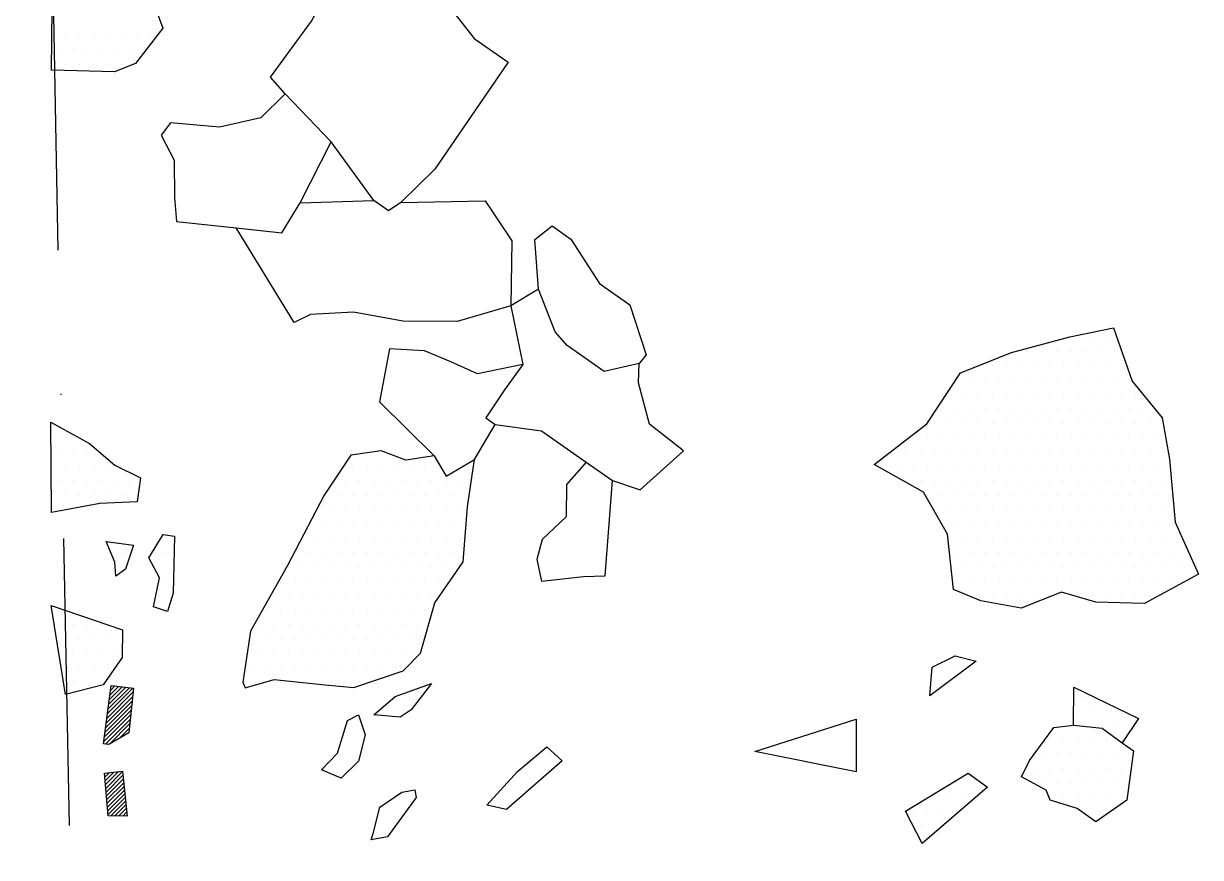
# Model space of a CAD drawing. Header units: metres. Extents: x -902 to -495, y -1464 to -941.
# Drawn here: x -902.4 to -800, y -1189 to -1116.4 of the extents above; entities that cross this region are included whole.
import ezdxf

# ---------------------------------------------------------------- set-up
doc = ezdxf.new("R2010")
doc.units = ezdxf.units.M
doc.header["$LTSCALE"] = 25
doc.header["$MEASUREMENT"] = 0
doc.linetypes.add('STRICHPUNKTX2', pattern=[2, 1, -0.5, 0, -0.5])
doc.layers.get('0').update_dxf_attribs({"linetype": 'CONTINUOUS'})
for name, color, linetype in [('GRABUNGSGRENZE', 3, 'STRICHPUNKTX2'), ('KNOCHEN', 2, 'CONTINUOUS'), ('KNOCHENSCHRAFF', 2, 'CONTINUOUS'), ('STEINE', 4, 'CONTINUOUS'), ('STEINESCHRAFF', 4, 'CONTINUOUS')]:
    doc.layers.add(name, color=color, linetype=linetype)

# ---------------------------------------------------------------- blocks, each defined once
blk = doc.blocks.new('*X2')
at = {"color": 0}
for p, q in [((-895.07, -1176.49), (-892.87, -1174.3)), ((-895.01, -1176.09), (-893.18, -1174.26)), ((-894.96, -1175.68), (-893.5, -1174.22)), ((-894.91, -1175.27), (-893.81, -1174.18)), ((-894.85, -1174.87), (-894.13, -1174.14)), ((-894.8, -1174.46), (-894.44, -1174.1)), ((-895.23, -1177.72), (-892.94, -1175.43)), ((-895.17, -1177.31), (-892.89, -1175.03)), ((-895.12, -1176.9), (-892.85, -1174.63)), ((-895.33, -1178.53), (-893.02, -1176.22)), ((-895.28, -1178.12), (-892.98, -1175.82)), ((-895.39, -1178.94), (-893.07, -1176.62)), ((-895.26, -1179.17), (-893.11, -1177.02)), ((-894.91, -1179.17), (-893.16, -1177.41)), ((-894.03, -1178.64), (-893.2, -1177.81)), ((-895.31, -1182.04), (-894.91, -1181.65)), ((-895.28, -1182.37), (-894.52, -1181.6)), ((-895.25, -1182.69), (-894.12, -1181.56)), ((-895.23, -1183.02), (-893.77, -1181.56)), ((-895.34, -1181.72), (-895.31, -1181.69)), ((-895.2, -1183.34), (-893.74, -1181.88)), ((-895.17, -1183.67), (-893.7, -1182.2)), ((-895.14, -1183.99), (-893.67, -1182.53)), ((-895.11, -1184.31), (-893.64, -1182.85)), ((-895.08, -1184.64), (-893.61, -1183.17)), ((-895.05, -1184.96), (-893.58, -1183.49)), ((-895.02, -1185.29), (-893.54, -1183.81)), ((-894.78, -1185.4), (-893.51, -1184.13)), ((-894.44, -1185.41), (-893.48, -1184.46)), ((-894.09, -1185.42), (-893.45, -1184.78)), ((-893.74, -1185.43), (-893.42, -1185.1)), ((-893.4, -1185.43), (-893.39, -1185.42))]:
    blk.add_line(p, q, dxfattribs=at)
blk = doc.blocks.new('*X8')
at = {"color": 0}
for p, q in [((-898.75, -1117.5), (-898.75, -1117.5)), ((-897.5, -1117.5), (-897.5, -1117.5)), ((-896.25, -1117.5), (-896.25, -1117.5)), ((-895, -1117.5), (-895, -1117.5)), ((-893.75, -1117.5), (-893.75, -1117.5)), ((-892.5, -1117.5), (-892.5, -1117.5)), ((-891.25, -1117.5), (-891.25, -1117.5)), ((-899.375, -1118.75), (-899.375, -1118.75)), ((-898.125, -1118.75), (-898.125, -1118.75)), ((-896.875, -1118.75), (-896.875, -1118.75)), ((-895.625, -1118.75), (-895.625, -1118.75)), ((-894.375, -1118.75), (-894.375, -1118.75)), ((-893.125, -1118.75), (-893.125, -1118.75)), ((-891.875, -1118.75), (-891.875, -1118.75)), ((-898.75, -1120), (-898.75, -1120)), ((-897.5, -1120), (-897.5, -1120)), ((-896.25, -1120), (-896.25, -1120)), ((-895, -1120), (-895, -1120)), ((-893.75, -1120), (-893.75, -1120)), ((-810.625, -1143.75), (-810.625, -1143.75)), ((-809.375, -1143.75), (-809.375, -1143.75)), ((-808.125, -1143.75), (-808.125, -1143.75)), ((-815, -1145), (-815, -1145)), ((-813.75, -1145), (-813.75, -1145)), ((-812.5, -1145), (-812.5, -1145)), ((-811.25, -1145), (-811.25, -1145)), ((-810, -1145), (-810, -1145)), ((-808.75, -1145), (-808.75, -1145)), ((-807.5, -1145), (-807.5, -1145)), ((-819.375, -1146.25), (-819.375, -1146.25)), ((-818.125, -1146.25), (-818.125, -1146.25)), ((-816.875, -1146.25), (-816.875, -1146.25)), ((-815.625, -1146.25), (-815.625, -1146.25)), ((-814.375, -1146.25), (-814.375, -1146.25)), ((-813.125, -1146.25), (-813.125, -1146.25)), ((-811.875, -1146.25), (-811.875, -1146.25)), ((-810.625, -1146.25), (-810.625, -1146.25)), ((-809.375, -1146.25), (-809.375, -1146.25)), ((-808.125, -1146.25), (-808.125, -1146.25)), ((-806.875, -1146.25), (-806.875, -1146.25)), ((-821.25, -1147.5), (-821.25, -1147.5)), ((-820, -1147.5), (-820, -1147.5)), ((-818.75, -1147.5), (-818.75, -1147.5)), ((-817.5, -1147.5), (-817.5, -1147.5)), ((-816.25, -1147.5), (-816.25, -1147.5)), ((-815, -1147.5), (-815, -1147.5)), ((-813.75, -1147.5), (-813.75, -1147.5)), ((-812.5, -1147.5), (-812.5, -1147.5)), ((-811.25, -1147.5), (-811.25, -1147.5)), ((-810, -1147.5), (-810, -1147.5)), ((-808.75, -1147.5), (-808.75, -1147.5)), ((-807.5, -1147.5), (-807.5, -1147.5)), ((-806.25, -1147.5), (-806.25, -1147.5)), ((-821.875, -1148.75), (-821.875, -1148.75)), ((-820.625, -1148.75), (-820.625, -1148.75)), ((-819.375, -1148.75), (-819.375, -1148.75)), ((-818.125, -1148.75), (-818.125, -1148.75)), ((-816.875, -1148.75), (-816.875, -1148.75)), ((-815.625, -1148.75), (-815.625, -1148.75)), ((-814.375, -1148.75), (-814.375, -1148.75)), ((-813.125, -1148.75), (-813.125, -1148.75)), ((-811.875, -1148.75), (-811.875, -1148.75)), ((-810.625, -1148.75), (-810.625, -1148.75)), ((-809.375, -1148.75), (-809.375, -1148.75)), ((-808.125, -1148.75), (-808.125, -1148.75)), ((-806.875, -1148.75), (-806.875, -1148.75)), ((-805.625, -1148.75), (-805.625, -1148.75)), ((-822.5, -1150), (-822.5, -1150)), ((-821.25, -1150), (-821.25, -1150)), ((-820, -1150), (-820, -1150)), ((-818.75, -1150), (-818.75, -1150)), ((-817.5, -1150), (-817.5, -1150)), ((-816.25, -1150), (-816.25, -1150)), ((-815, -1150), (-815, -1150)), ((-813.75, -1150), (-813.75, -1150)), ((-812.5, -1150), (-812.5, -1150)), ((-811.25, -1150), (-811.25, -1150)), ((-810, -1150), (-810, -1150)), ((-808.75, -1150), (-808.75, -1150)), ((-807.5, -1150), (-807.5, -1150)), ((-806.25, -1150), (-806.25, -1150)), ((-805, -1150), (-805, -1150)), ((-823.125, -1151.25), (-823.125, -1151.25)), ((-821.875, -1151.25), (-821.875, -1151.25)), ((-820.625, -1151.25), (-820.625, -1151.25)), ((-819.375, -1151.25), (-819.375, -1151.25)), ((-818.125, -1151.25), (-818.125, -1151.25)), ((-816.875, -1151.25), (-816.875, -1151.25)), ((-815.625, -1151.25), (-815.625, -1151.25)), ((-814.375, -1151.25), (-814.375, -1151.25)), ((-813.125, -1151.25), (-813.125, -1151.25)), ((-811.875, -1151.25), (-811.875, -1151.25)), ((-810.625, -1151.25), (-810.625, -1151.25)), ((-809.375, -1151.25), (-809.375, -1151.25)), ((-808.125, -1151.25), (-808.125, -1151.25)), ((-806.875, -1151.25), (-806.875, -1151.25)), ((-805.625, -1151.25), (-805.625, -1151.25)), ((-804.375, -1151.25), (-804.375, -1151.25)), ((-900, -1152.5), (-900, -1152.5)), ((-898.75, -1152.5), (-898.75, -1152.5)), ((-825, -1152.5), (-825, -1152.5)), ((-823.75, -1152.5), (-823.75, -1152.5)), ((-822.5, -1152.5), (-822.5, -1152.5)), ((-821.25, -1152.5), (-821.25, -1152.5)), ((-820, -1152.5), (-820, -1152.5)), ((-818.75, -1152.5), (-818.75, -1152.5)), ((-817.5, -1152.5), (-817.5, -1152.5)), ((-816.25, -1152.5), (-816.25, -1152.5)), ((-815, -1152.5), (-815, -1152.5)), ((-813.75, -1152.5), (-813.75, -1152.5)), ((-812.5, -1152.5), (-812.5, -1152.5)), ((-811.25, -1152.5), (-811.25, -1152.5)), ((-810, -1152.5), (-810, -1152.5)), ((-808.75, -1152.5), (-808.75, -1152.5)), ((-807.5, -1152.5), (-807.5, -1152.5)), ((-806.25, -1152.5), (-806.25, -1152.5)), ((-805, -1152.5), (-805, -1152.5)), ((-803.75, -1152.5), (-803.75, -1152.5)), ((-899.375, -1153.75), (-899.375, -1153.75)), ((-898.125, -1153.75), (-898.125, -1153.75)), ((-896.875, -1153.75), (-896.875, -1153.75)), ((-871.875, -1153.75), (-871.875, -1153.75)), ((-826.875, -1153.75), (-826.875, -1153.75)), ((-825.625, -1153.75), (-825.625, -1153.75)), ((-824.375, -1153.75), (-824.375, -1153.75)), ((-823.125, -1153.75), (-823.125, -1153.75)), ((-821.875, -1153.75), (-821.875, -1153.75)), ((-820.625, -1153.75), (-820.625, -1153.75)), ((-819.375, -1153.75), (-819.375, -1153.75)), ((-818.125, -1153.75), (-818.125, -1153.75)), ((-816.875, -1153.75), (-816.875, -1153.75)), ((-815.625, -1153.75), (-815.625, -1153.75)), ((-814.375, -1153.75), (-814.375, -1153.75)), ((-813.125, -1153.75), (-813.125, -1153.75)), ((-811.875, -1153.75), (-811.875, -1153.75)), ((-810.625, -1153.75), (-810.625, -1153.75)), ((-809.375, -1153.75), (-809.375, -1153.75)), ((-808.125, -1153.75), (-808.125, -1153.75)), ((-806.875, -1153.75), (-806.875, -1153.75)), ((-805.625, -1153.75), (-805.625, -1153.75)), ((-804.375, -1153.75), (-804.375, -1153.75)), ((-803.125, -1153.75), (-803.125, -1153.75)), ((-898.75, -1155), (-898.75, -1155)), ((-897.5, -1155), (-897.5, -1155)), ((-896.25, -1155), (-896.25, -1155)), ((-895, -1155), (-895, -1155)), ((-873.75, -1155), (-873.75, -1155)), ((-872.5, -1155), (-872.5, -1155)), ((-871.25, -1155), (-871.25, -1155)), ((-870, -1155), (-870, -1155)), ((-868.75, -1155), (-868.75, -1155)), ((-867.5, -1155), (-867.5, -1155)), ((-866.25, -1155), (-866.25, -1155)), ((-863.75, -1155), (-863.75, -1155)), ((-827.5, -1155), (-827.5, -1155)), ((-826.25, -1155), (-826.25, -1155)), ((-825, -1155), (-825, -1155)), ((-823.75, -1155), (-823.75, -1155)), ((-822.5, -1155), (-822.5, -1155)), ((-821.25, -1155), (-821.25, -1155)), ((-820, -1155), (-820, -1155)), ((-818.75, -1155), (-818.75, -1155)), ((-817.5, -1155), (-817.5, -1155)), ((-816.25, -1155), (-816.25, -1155)), ((-815, -1155), (-815, -1155)), ((-813.75, -1155), (-813.75, -1155)), ((-812.5, -1155), (-812.5, -1155)), ((-811.25, -1155), (-811.25, -1155)), ((-810, -1155), (-810, -1155)), ((-808.75, -1155), (-808.75, -1155)), ((-807.5, -1155), (-807.5, -1155)), ((-806.25, -1155), (-806.25, -1155)), ((-805, -1155), (-805, -1155)), ((-803.75, -1155), (-803.75, -1155)), ((-899.375, -1156.25), (-899.375, -1156.25)), ((-898.125, -1156.25), (-898.125, -1156.25)), ((-896.875, -1156.25), (-896.875, -1156.25)), ((-895.625, -1156.25), (-895.625, -1156.25)), ((-894.375, -1156.25), (-894.375, -1156.25)), ((-893.125, -1156.25), (-893.125, -1156.25)), ((-874.375, -1156.25), (-874.375, -1156.25)), ((-873.125, -1156.25), (-873.125, -1156.25)), ((-871.875, -1156.25), (-871.875, -1156.25)), ((-870.625, -1156.25), (-870.625, -1156.25)), ((-869.375, -1156.25), (-869.375, -1156.25)), ((-868.125, -1156.25), (-868.125, -1156.25)), ((-866.875, -1156.25), (-866.875, -1156.25)), ((-865.625, -1156.25), (-865.625, -1156.25)), ((-864.375, -1156.25), (-864.375, -1156.25)), ((-825.625, -1156.25), (-825.625, -1156.25)), ((-824.375, -1156.25), (-824.375, -1156.25)), ((-823.125, -1156.25), (-823.125, -1156.25)), ((-821.875, -1156.25), (-821.875, -1156.25)), ((-820.625, -1156.25), (-820.625, -1156.25)), ((-819.375, -1156.25), (-819.375, -1156.25)), ((-818.125, -1156.25), (-818.125, -1156.25)), ((-816.875, -1156.25), (-816.875, -1156.25)), ((-815.625, -1156.25), (-815.625, -1156.25)), ((-814.375, -1156.25), (-814.375, -1156.25)), ((-813.125, -1156.25), (-813.125, -1156.25)), ((-811.875, -1156.25), (-811.875, -1156.25)), ((-810.625, -1156.25), (-810.625, -1156.25)), ((-809.375, -1156.25), (-809.375, -1156.25)), ((-808.125, -1156.25), (-808.125, -1156.25)), ((-806.875, -1156.25), (-806.875, -1156.25)), ((-805.625, -1156.25), (-805.625, -1156.25)), ((-804.375, -1156.25), (-804.375, -1156.25)), ((-803.125, -1156.25), (-803.125, -1156.25)), ((-898.75, -1157.5), (-898.75, -1157.5)), ((-897.5, -1157.5), (-897.5, -1157.5)), ((-896.25, -1157.5), (-896.25, -1157.5)), ((-895, -1157.5), (-895, -1157.5)), ((-893.75, -1157.5), (-893.75, -1157.5)), ((-892.5, -1157.5), (-892.5, -1157.5)), ((-875, -1157.5), (-875, -1157.5)), ((-873.75, -1157.5), (-873.75, -1157.5)), ((-872.5, -1157.5), (-872.5, -1157.5)), ((-871.25, -1157.5), (-871.25, -1157.5)), ((-870, -1157.5), (-870, -1157.5)), ((-868.75, -1157.5), (-868.75, -1157.5)), ((-867.5, -1157.5), (-867.5, -1157.5)), ((-866.25, -1157.5), (-866.25, -1157.5)), ((-865, -1157.5), (-865, -1157.5)), ((-863.75, -1157.5), (-863.75, -1157.5)), ((-823.75, -1157.5), (-823.75, -1157.5)), ((-822.5, -1157.5), (-822.5, -1157.5)), ((-821.25, -1157.5), (-821.25, -1157.5)), ((-820, -1157.5), (-820, -1157.5)), ((-818.75, -1157.5), (-818.75, -1157.5)), ((-817.5, -1157.5), (-817.5, -1157.5)), ((-816.25, -1157.5), (-816.25, -1157.5)), ((-815, -1157.5), (-815, -1157.5)), ((-813.75, -1157.5), (-813.75, -1157.5)), ((-812.5, -1157.5), (-812.5, -1157.5)), ((-811.25, -1157.5), (-811.25, -1157.5)), ((-810, -1157.5), (-810, -1157.5)), ((-808.75, -1157.5), (-808.75, -1157.5)), ((-807.5, -1157.5), (-807.5, -1157.5)), ((-806.25, -1157.5), (-806.25, -1157.5)), ((-805, -1157.5), (-805, -1157.5)), ((-803.75, -1157.5), (-803.75, -1157.5)), ((-802.5, -1157.5), (-802.5, -1157.5)), ((-899.375, -1158.75), (-899.375, -1158.75)), ((-876.875, -1158.75), (-876.875, -1158.75)), ((-875.625, -1158.75), (-875.625, -1158.75)), ((-874.375, -1158.75), (-874.375, -1158.75)), ((-873.125, -1158.75), (-873.125, -1158.75)), ((-871.875, -1158.75), (-871.875, -1158.75)), ((-870.625, -1158.75), (-870.625, -1158.75)), ((-869.375, -1158.75), (-869.375, -1158.75)), ((-868.125, -1158.75), (-868.125, -1158.75)), ((-866.875, -1158.75), (-866.875, -1158.75)), ((-865.625, -1158.75), (-865.625, -1158.75)), ((-864.375, -1158.75), (-864.375, -1158.75)), ((-823.125, -1158.75), (-823.125, -1158.75)), ((-821.875, -1158.75), (-821.875, -1158.75)), ((-820.625, -1158.75), (-820.625, -1158.75)), ((-819.375, -1158.75), (-819.375, -1158.75)), ((-818.125, -1158.75), (-818.125, -1158.75)), ((-816.875, -1158.75), (-816.875, -1158.75)), ((-815.625, -1158.75), (-815.625, -1158.75)), ((-814.375, -1158.75), (-814.375, -1158.75)), ((-813.125, -1158.75), (-813.125, -1158.75)), ((-811.875, -1158.75), (-811.875, -1158.75)), ((-810.625, -1158.75), (-810.625, -1158.75)), ((-809.375, -1158.75), (-809.375, -1158.75)), ((-808.125, -1158.75), (-808.125, -1158.75)), ((-806.875, -1158.75), (-806.875, -1158.75)), ((-805.625, -1158.75), (-805.625, -1158.75)), ((-804.375, -1158.75), (-804.375, -1158.75)), ((-803.125, -1158.75), (-803.125, -1158.75)), ((-877.5, -1160), (-877.5, -1160)), ((-876.25, -1160), (-876.25, -1160)), ((-875, -1160), (-875, -1160)), ((-873.75, -1160), (-873.75, -1160)), ((-872.5, -1160), (-872.5, -1160)), ((-871.25, -1160), (-871.25, -1160)), ((-870, -1160), (-870, -1160)), ((-868.75, -1160), (-868.75, -1160)), ((-867.5, -1160), (-867.5, -1160)), ((-866.25, -1160), (-866.25, -1160)), ((-865, -1160), (-865, -1160)), ((-821.25, -1160), (-821.25, -1160)), ((-820, -1160), (-820, -1160)), ((-818.75, -1160), (-818.75, -1160)), ((-817.5, -1160), (-817.5, -1160)), ((-816.25, -1160), (-816.25, -1160)), ((-815, -1160), (-815, -1160)), ((-813.75, -1160), (-813.75, -1160)), ((-812.5, -1160), (-812.5, -1160)), ((-811.25, -1160), (-811.25, -1160)), ((-810, -1160), (-810, -1160)), ((-808.75, -1160), (-808.75, -1160)), ((-807.5, -1160), (-807.5, -1160)), ((-806.25, -1160), (-806.25, -1160)), ((-805, -1160), (-805, -1160)), ((-803.75, -1160), (-803.75, -1160)), ((-802.5, -1160), (-802.5, -1160)), ((-889.375, -1161.25), (-889.375, -1161.25)), ((-878.125, -1161.25), (-878.125, -1161.25)), ((-876.875, -1161.25), (-876.875, -1161.25)), ((-875.625, -1161.25), (-875.625, -1161.25)), ((-874.375, -1161.25), (-874.375, -1161.25)), ((-873.125, -1161.25), (-873.125, -1161.25)), ((-871.875, -1161.25), (-871.875, -1161.25)), ((-870.625, -1161.25), (-870.625, -1161.25)), ((-869.375, -1161.25), (-869.375, -1161.25)), ((-868.125, -1161.25), (-868.125, -1161.25)), ((-866.875, -1161.25), (-866.875, -1161.25)), ((-865.625, -1161.25), (-865.625, -1161.25)), ((-864.375, -1161.25), (-864.375, -1161.25)), ((-821.875, -1161.25), (-821.875, -1161.25)), ((-820.625, -1161.25), (-820.625, -1161.25)), ((-819.375, -1161.25), (-819.375, -1161.25)), ((-818.125, -1161.25), (-818.125, -1161.25)), ((-816.875, -1161.25), (-816.875, -1161.25)), ((-815.625, -1161.25), (-815.625, -1161.25)), ((-814.375, -1161.25), (-814.375, -1161.25)), ((-813.125, -1161.25), (-813.125, -1161.25)), ((-811.875, -1161.25), (-811.875, -1161.25)), ((-810.625, -1161.25), (-810.625, -1161.25)), ((-809.375, -1161.25), (-809.375, -1161.25)), ((-808.125, -1161.25), (-808.125, -1161.25)), ((-806.875, -1161.25), (-806.875, -1161.25)), ((-805.625, -1161.25), (-805.625, -1161.25)), ((-804.375, -1161.25), (-804.375, -1161.25)), ((-803.125, -1161.25), (-803.125, -1161.25)), ((-801.875, -1161.25), (-801.875, -1161.25)), ((-893.75, -1162.5), (-893.75, -1162.5)), ((-890, -1162.5), (-890, -1162.5)), ((-878.75, -1162.5), (-878.75, -1162.5)), ((-877.5, -1162.5), (-877.5, -1162.5)), ((-876.25, -1162.5), (-876.25, -1162.5)), ((-875, -1162.5), (-875, -1162.5)), ((-873.75, -1162.5), (-873.75, -1162.5)), ((-872.5, -1162.5), (-872.5, -1162.5)), ((-871.25, -1162.5), (-871.25, -1162.5)), ((-870, -1162.5), (-870, -1162.5)), ((-868.75, -1162.5), (-868.75, -1162.5)), ((-867.5, -1162.5), (-867.5, -1162.5)), ((-866.25, -1162.5), (-866.25, -1162.5)), ((-865, -1162.5), (-865, -1162.5)), ((-821.25, -1162.5), (-821.25, -1162.5)), ((-820, -1162.5), (-820, -1162.5)), ((-818.75, -1162.5), (-818.75, -1162.5)), ((-817.5, -1162.5), (-817.5, -1162.5)), ((-816.25, -1162.5), (-816.25, -1162.5)), ((-815, -1162.5), (-815, -1162.5)), ((-813.75, -1162.5), (-813.75, -1162.5)), ((-812.5, -1162.5), (-812.5, -1162.5)), ((-811.25, -1162.5), (-811.25, -1162.5)), ((-810, -1162.5), (-810, -1162.5)), ((-808.75, -1162.5), (-808.75, -1162.5)), ((-807.5, -1162.5), (-807.5, -1162.5)), ((-806.25, -1162.5), (-806.25, -1162.5)), ((-805, -1162.5), (-805, -1162.5)), ((-803.75, -1162.5), (-803.75, -1162.5)), ((-802.5, -1162.5), (-802.5, -1162.5)), ((-801.25, -1162.5), (-801.25, -1162.5)), ((-894.375, -1163.75), (-894.375, -1163.75)), ((-890.625, -1163.75), (-890.625, -1163.75)), ((-889.375, -1163.75), (-889.375, -1163.75)), ((-879.375, -1163.75), (-879.375, -1163.75)), ((-878.125, -1163.75), (-878.125, -1163.75)), ((-876.875, -1163.75), (-876.875, -1163.75)), ((-875.625, -1163.75), (-875.625, -1163.75)), ((-874.375, -1163.75), (-874.375, -1163.75)), ((-873.125, -1163.75), (-873.125, -1163.75)), ((-871.875, -1163.75), (-871.875, -1163.75)), ((-870.625, -1163.75), (-870.625, -1163.75)), ((-869.375, -1163.75), (-869.375, -1163.75)), ((-868.125, -1163.75), (-868.125, -1163.75)), ((-866.875, -1163.75), (-866.875, -1163.75)), ((-865.625, -1163.75), (-865.625, -1163.75)), ((-820.625, -1163.75), (-820.625, -1163.75)), ((-819.375, -1163.75), (-819.375, -1163.75)), ((-818.125, -1163.75), (-818.125, -1163.75)), ((-816.875, -1163.75), (-816.875, -1163.75)), ((-815.625, -1163.75), (-815.625, -1163.75)), ((-814.375, -1163.75), (-814.375, -1163.75)), ((-813.125, -1163.75), (-813.125, -1163.75)), ((-811.875, -1163.75), (-811.875, -1163.75)), ((-810.625, -1163.75), (-810.625, -1163.75)), ((-809.375, -1163.75), (-809.375, -1163.75)), ((-808.125, -1163.75), (-808.125, -1163.75)), ((-806.875, -1163.75), (-806.875, -1163.75)), ((-805.625, -1163.75), (-805.625, -1163.75)), ((-804.375, -1163.75), (-804.375, -1163.75)), ((-803.125, -1163.75), (-803.125, -1163.75)), ((-801.875, -1163.75), (-801.875, -1163.75)), ((-800.625, -1163.75), (-800.625, -1163.75)), ((-890, -1165), (-890, -1165)), ((-880, -1165), (-880, -1165)), ((-878.75, -1165), (-878.75, -1165)), ((-877.5, -1165), (-877.5, -1165)), ((-876.25, -1165), (-876.25, -1165)), ((-875, -1165), (-875, -1165)), ((-873.75, -1165), (-873.75, -1165)), ((-872.5, -1165), (-872.5, -1165)), ((-871.25, -1165), (-871.25, -1165)), ((-870, -1165), (-870, -1165)), ((-868.75, -1165), (-868.75, -1165)), ((-867.5, -1165), (-867.5, -1165)), ((-866.25, -1165), (-866.25, -1165)), ((-821.25, -1165), (-821.25, -1165)), ((-820, -1165), (-820, -1165)), ((-818.75, -1165), (-818.75, -1165)), ((-817.5, -1165), (-817.5, -1165)), ((-816.25, -1165), (-816.25, -1165)), ((-815, -1165), (-815, -1165)), ((-813.75, -1165), (-813.75, -1165)), ((-812.5, -1165), (-812.5, -1165)), ((-811.25, -1165), (-811.25, -1165)), ((-810, -1165), (-810, -1165)), ((-808.75, -1165), (-808.75, -1165)), ((-807.5, -1165), (-807.5, -1165)), ((-806.25, -1165), (-806.25, -1165)), ((-805, -1165), (-805, -1165)), ((-803.75, -1165), (-803.75, -1165)), ((-802.5, -1165), (-802.5, -1165)), ((-890.625, -1166.25), (-890.625, -1166.25)), ((-880.625, -1166.25), (-880.625, -1166.25)), ((-879.375, -1166.25), (-879.375, -1166.25)), ((-878.125, -1166.25), (-878.125, -1166.25)), ((-876.875, -1166.25), (-876.875, -1166.25)), ((-875.625, -1166.25), (-875.625, -1166.25)), ((-874.375, -1166.25), (-874.375, -1166.25)), ((-873.125, -1166.25), (-873.125, -1166.25)), ((-871.875, -1166.25), (-871.875, -1166.25)), ((-870.625, -1166.25), (-870.625, -1166.25)), ((-869.375, -1166.25), (-869.375, -1166.25)), ((-868.125, -1166.25), (-868.125, -1166.25)), ((-866.875, -1166.25), (-866.875, -1166.25)), ((-819.375, -1166.25), (-819.375, -1166.25)), ((-818.125, -1166.25), (-818.125, -1166.25)), ((-816.875, -1166.25), (-816.875, -1166.25)), ((-815.625, -1166.25), (-815.625, -1166.25)), ((-814.375, -1166.25), (-814.375, -1166.25)), ((-813.125, -1166.25), (-813.125, -1166.25)), ((-810.625, -1166.25), (-810.625, -1166.25)), ((-809.375, -1166.25), (-809.375, -1166.25)), ((-808.125, -1166.25), (-808.125, -1166.25)), ((-806.875, -1166.25), (-806.875, -1166.25)), ((-805.625, -1166.25), (-805.625, -1166.25)), ((-804.375, -1166.25), (-804.375, -1166.25)), ((-890, -1167.5), (-890, -1167.5)), ((-881.25, -1167.5), (-881.25, -1167.5)), ((-880, -1167.5), (-880, -1167.5)), ((-878.75, -1167.5), (-878.75, -1167.5)), ((-877.5, -1167.5), (-877.5, -1167.5)), ((-876.25, -1167.5), (-876.25, -1167.5)), ((-875, -1167.5), (-875, -1167.5)), ((-873.75, -1167.5), (-873.75, -1167.5)), ((-872.5, -1167.5), (-872.5, -1167.5)), ((-871.25, -1167.5), (-871.25, -1167.5)), ((-870, -1167.5), (-870, -1167.5)), ((-868.75, -1167.5), (-868.75, -1167.5)), ((-867.5, -1167.5), (-867.5, -1167.5)), ((-899.375, -1168.75), (-899.375, -1168.75)), ((-898.125, -1168.75), (-898.125, -1168.75)), ((-896.875, -1168.75), (-896.875, -1168.75)), ((-895.625, -1168.75), (-895.625, -1168.75)), ((-881.875, -1168.75), (-881.875, -1168.75)), ((-880.625, -1168.75), (-880.625, -1168.75)), ((-879.375, -1168.75), (-879.375, -1168.75)), ((-878.125, -1168.75), (-878.125, -1168.75)), ((-876.875, -1168.75), (-876.875, -1168.75)), ((-875.625, -1168.75), (-875.625, -1168.75)), ((-874.375, -1168.75), (-874.375, -1168.75)), ((-873.125, -1168.75), (-873.125, -1168.75)), ((-871.875, -1168.75), (-871.875, -1168.75)), ((-870.625, -1168.75), (-870.625, -1168.75)), ((-869.375, -1168.75), (-869.375, -1168.75)), ((-868.125, -1168.75), (-868.125, -1168.75)), ((-898.75, -1170), (-898.75, -1170)), ((-897.5, -1170), (-897.5, -1170)), ((-896.25, -1170), (-896.25, -1170)), ((-895, -1170), (-895, -1170)), ((-882.5, -1170), (-882.5, -1170)), ((-881.25, -1170), (-881.25, -1170)), ((-880, -1170), (-880, -1170)), ((-878.75, -1170), (-878.75, -1170)), ((-877.5, -1170), (-877.5, -1170)), ((-876.25, -1170), (-876.25, -1170)), ((-875, -1170), (-875, -1170)), ((-873.75, -1170), (-873.75, -1170)), ((-872.5, -1170), (-872.5, -1170)), ((-871.25, -1170), (-871.25, -1170)), ((-870, -1170), (-870, -1170)), ((-868.75, -1170), (-868.75, -1170)), ((-867.5, -1170), (-867.5, -1170)), ((-898.125, -1171.25), (-898.125, -1171.25)), ((-896.875, -1171.25), (-896.875, -1171.25)), ((-895.625, -1171.25), (-895.625, -1171.25)), ((-894.375, -1171.25), (-894.375, -1171.25)), ((-881.875, -1171.25), (-881.875, -1171.25)), ((-880.625, -1171.25), (-880.625, -1171.25)), ((-879.375, -1171.25), (-879.375, -1171.25)), ((-878.125, -1171.25), (-878.125, -1171.25)), ((-876.875, -1171.25), (-876.875, -1171.25)), ((-875.625, -1171.25), (-875.625, -1171.25)), ((-874.375, -1171.25), (-874.375, -1171.25)), ((-873.125, -1171.25), (-873.125, -1171.25)), ((-871.875, -1171.25), (-871.875, -1171.25)), ((-870.625, -1171.25), (-870.625, -1171.25)), ((-869.375, -1171.25), (-869.375, -1171.25)), ((-868.125, -1171.25), (-868.125, -1171.25)), ((-898.75, -1172.5), (-898.75, -1172.5)), ((-897.5, -1172.5), (-897.5, -1172.5)), ((-896.25, -1172.5), (-896.25, -1172.5)), ((-895, -1172.5), (-895, -1172.5)), ((-882.5, -1172.5), (-882.5, -1172.5)), ((-881.25, -1172.5), (-881.25, -1172.5)), ((-880, -1172.5), (-880, -1172.5)), ((-878.75, -1172.5), (-878.75, -1172.5)), ((-877.5, -1172.5), (-877.5, -1172.5)), ((-876.25, -1172.5), (-876.25, -1172.5)), ((-875, -1172.5), (-875, -1172.5)), ((-873.75, -1172.5), (-873.75, -1172.5)), ((-872.5, -1172.5), (-872.5, -1172.5)), ((-871.25, -1172.5), (-871.25, -1172.5)), ((-870, -1172.5), (-870, -1172.5)), ((-822.5, -1172.5), (-822.5, -1172.5)), ((-821.25, -1172.5), (-821.25, -1172.5)), ((-898.125, -1173.75), (-898.125, -1173.75)), ((-896.875, -1173.75), (-896.875, -1173.75)), ((-895.625, -1173.75), (-895.625, -1173.75)), ((-883.125, -1173.75), (-883.125, -1173.75)), ((-881.875, -1173.75), (-881.875, -1173.75)), ((-878.125, -1173.75), (-878.125, -1173.75)), ((-876.875, -1173.75), (-876.875, -1173.75)), ((-875.625, -1173.75), (-875.625, -1173.75)), ((-874.375, -1173.75), (-874.375, -1173.75)), ((-873.125, -1173.75), (-873.125, -1173.75)), ((-823.125, -1173.75), (-823.125, -1173.75)), ((-810, -1175), (-810, -1175)), ((-810.625, -1176.25), (-810.625, -1176.25)), ((-809.375, -1176.25), (-809.375, -1176.25)), ((-808.125, -1176.25), (-808.125, -1176.25)), ((-806.875, -1176.25), (-806.875, -1176.25)), ((-810, -1177.5), (-810, -1177.5)), ((-808.75, -1177.5), (-808.75, -1177.5)), ((-807.5, -1177.5), (-807.5, -1177.5)), ((-806.25, -1177.5), (-806.25, -1177.5)), ((-813.125, -1178.75), (-813.125, -1178.75)), ((-811.875, -1178.75), (-811.875, -1178.75)), ((-810.625, -1178.75), (-810.625, -1178.75)), ((-809.375, -1178.75), (-809.375, -1178.75)), ((-808.125, -1178.75), (-808.125, -1178.75)), ((-806.875, -1178.75), (-806.875, -1178.75)), ((-813.75, -1180), (-813.75, -1180)), ((-812.5, -1180), (-812.5, -1180)), ((-811.25, -1180), (-811.25, -1180)), ((-810, -1180), (-810, -1180)), ((-808.75, -1180), (-808.75, -1180)), ((-807.5, -1180), (-807.5, -1180)), ((-806.25, -1180), (-806.25, -1180)), ((-814.375, -1181.25), (-814.375, -1181.25)), ((-813.125, -1181.25), (-813.125, -1181.25)), ((-811.875, -1181.25), (-811.875, -1181.25)), ((-810.625, -1181.25), (-810.625, -1181.25)), ((-809.375, -1181.25), (-809.375, -1181.25)), ((-808.125, -1181.25), (-808.125, -1181.25)), ((-806.875, -1181.25), (-806.875, -1181.25)), ((-821.25, -1182.5), (-821.25, -1182.5)), ((-820, -1182.5), (-820, -1182.5)), ((-813.75, -1182.5), (-813.75, -1182.5)), ((-812.5, -1182.5), (-812.5, -1182.5)), ((-811.25, -1182.5), (-811.25, -1182.5)), ((-810, -1182.5), (-810, -1182.5)), ((-808.75, -1182.5), (-808.75, -1182.5)), ((-807.5, -1182.5), (-807.5, -1182.5)), ((-806.25, -1182.5), (-806.25, -1182.5)), ((-823.125, -1183.75), (-823.125, -1183.75)), ((-821.875, -1183.75), (-821.875, -1183.75)), ((-820.625, -1183.75), (-820.625, -1183.75)), ((-813.125, -1183.75), (-813.125, -1183.75)), ((-811.875, -1183.75), (-811.875, -1183.75)), ((-810.625, -1183.75), (-810.625, -1183.75)), ((-809.375, -1183.75), (-809.375, -1183.75)), ((-808.125, -1183.75), (-808.125, -1183.75)), ((-806.875, -1183.75), (-806.875, -1183.75)), ((-825, -1185), (-825, -1185)), ((-823.75, -1185), (-823.75, -1185)), ((-822.5, -1185), (-822.5, -1185)), ((-821.25, -1185), (-821.25, -1185)), ((-810, -1185), (-810, -1185)), ((-808.75, -1185), (-808.75, -1185)), ((-824.375, -1186.25), (-824.375, -1186.25)), ((-823.125, -1186.25), (-823.125, -1186.25))]:
    blk.add_line(p, q, dxfattribs=at)

msp = doc.modelspace()

# ---------------------------------------------------------------- linework, layer by layer
at = {"layer": 'GRABUNGSGRENZE', "flags": 128}
msp.add_lwpolyline([(-902.39, -1336.27), (-896.63, -1275.2), (-900.06, -1100.48), (-891.13, -941.29), (-826.14, -967.01), (-721.27, -1023.5), (-704.34, -1036.66), (-685.62, -1047.17), (-606.62, -1086.77)], dxfattribs=at)
at = {"layer": 'KNOCHEN'}
for points in [[(-895.42, -1179.15), (-894.75, -1174.06), (-892.81, -1174.3), (-893.24, -1178.17), (-894.96, -1179.2), (-895.42, -1179.15)], [(-895.01, -1185.4), (-895.34, -1181.69), (-893.77, -1181.53), (-893.38, -1185.43), (-895.01, -1185.4)]]:
    msp.add_lwpolyline(points, dxfattribs=at)
at = {"layer": 'STEINE'}
for points in [[(-899.66, -1093.77), (-895.5, -1092.41), (-892.57, -1090.76), (-888.91, -1091.24), (-884.47, -1092.63), (-882.03, -1093.83), (-884.08, -1097.86), (-887.62, -1099.31), (-890.29, -1102.53), (-891.67, -1107.58), (-891.52, -1113.47), (-890.28, -1116.86), (-892.64, -1119.93), (-894.46, -1120.66), (-899.95, -1120.5), (-899.66, -1093.77)], [(-879.61, -1122.57), (-880.89, -1121.11), (-877.32, -1116.25), (-874.17, -1110.38), (-872.65, -1109.2), (-868.83, -1111.15), (-865.7, -1114.53), (-863.19, -1117.76), (-860.22, -1119.82), (-866.6, -1129.12), (-869.57, -1132.04), (-870.64, -1132.76), (-871.91, -1131.86), (-875.61, -1126.76), (-879.61, -1122.57)], [(-879.61, -1122.57), (-881.73, -1124.67), (-885.33, -1125.46), (-889.6, -1125.09), (-890.4, -1126.16), (-889.27, -1128.34), (-889.24, -1131.59), (-889.07, -1133.67), (-883.89, -1134.24), (-879.92, -1134.67), (-878.31, -1132.06), (-875.61, -1126.76)], [(-869.57, -1132.04), (-862.21, -1131.88), (-859.89, -1135.37), (-860, -1141.01), (-864.66, -1142.37), (-869.39, -1142.36), (-873.67, -1141.58), (-877.42, -1141.76), (-878.84, -1142.48), (-883.89, -1134.24)], [(-878.31, -1132.06), (-871.91, -1131.86)], [(-857.57, -1139.57), (-857.91, -1135.25), (-856.4, -1134.07), (-854.76, -1135.23), (-852.29, -1139.07), (-849.64, -1140.93), (-848.23, -1145.29), (-848.83, -1146.05), (-851.88, -1146.74), (-855.1, -1144.48), (-856.12, -1143.27), (-857.57, -1139.57)], [(-857.57, -1139.57), (-860, -1141.01), (-858.94, -1146.13), (-860.55, -1148.33), (-862.16, -1150.78), (-861.34, -1151.34), (-857.32, -1151.91), (-853.44, -1154.63), (-851.14, -1156.23), (-848.74, -1157.03), (-844.96, -1153.64), (-847.93, -1151.33), (-848.87, -1147.73), (-848.83, -1146.05)], [(-828.39, -1154.83), (-823.79, -1151.29), (-820.88, -1146.84), (-816.42, -1145.08), (-811.35, -1143.72), (-807.55, -1142.93), (-805.93, -1147.59), (-803.32, -1150.77), (-802.68, -1154.37), (-802.18, -1159.86), (-800.16, -1164.36), (-804.86, -1166.94), (-809.08, -1166.82), (-812.09, -1165.93), (-815.58, -1167.33), (-819.09, -1166.7), (-821.49, -1165.7), (-821.99, -1160.88), (-824.1, -1157.24), (-828.39, -1154.83)], [(-858.94, -1146.13), (-862.9, -1146.93), (-865.2, -1145.88), (-867.49, -1144.93), (-870.54, -1144.75), (-871.42, -1149.38), (-866.65, -1154.07), (-865.62, -1155.84), (-863.15, -1154.4), (-861.34, -1151.34)], [(-900.01, -1151.14), (-896.64, -1152.99), (-894.44, -1154.9), (-892.2, -1156), (-892.49, -1158.09), (-895.74, -1158.22), (-899.95, -1159.01), (-900.01, -1151.14)], [(-866.65, -1154.07), (-869.14, -1154.45), (-871.28, -1153.65), (-873.92, -1154.03), (-876.23, -1157.5), (-879.43, -1163.63), (-882.64, -1169.34), (-883.32, -1173.77), (-883.11, -1174.28), (-880.57, -1173.54), (-876.15, -1174.02), (-873.66, -1174.25), (-869.35, -1172.79), (-867.84, -1171.26), (-866.6, -1166.88), (-864.14, -1163.3), (-863.77, -1158.52), (-863.15, -1154.4)], [(-853.44, -1154.63), (-855.15, -1156.57), (-855.18, -1159.37), (-857.25, -1161.36), (-857.74, -1163.1), (-857.32, -1164.97), (-853.66, -1164.59), (-851.78, -1164.52), (-851.14, -1156.23)], [(-889.87, -1167.62), (-891.09, -1167.23), (-890.55, -1164.68), (-891.48, -1162.96), (-890.23, -1160.92), (-889.26, -1161.06), (-889.37, -1166.04), (-889.87, -1167.62)], [(-894.36, -1164.56), (-894.43, -1163.34), (-895.2, -1161.52), (-892.81, -1161.85), (-893.51, -1163.94), (-894.36, -1164.56)], [(-899.98, -1167.09), (-893.77, -1169.23), (-893.8, -1171.62), (-895.46, -1174.02), (-898.75, -1174.86), (-899.98, -1167.09)], [(-823.55, -1174.97), (-823.32, -1172.47), (-821.34, -1171.49), (-819.51, -1171.94), (-823.55, -1174.97)], [(-871.91, -1176.62), (-870.04, -1175.03), (-866.9, -1173.89), (-868.66, -1176.19), (-869.62, -1176.81), (-871.91, -1176.62)], [(-811.03, -1177.51), (-811.01, -1174.2), (-805.39, -1176.95), (-806.8, -1179.05)], [(-876.45, -1181.39), (-875.08, -1179.95), (-874.19, -1177.1), (-873.23, -1176.63), (-872.66, -1178.36), (-873.25, -1180.65), (-874.76, -1182.13), (-876.45, -1181.39)], [(-838.75, -1179.81), (-829.94, -1177), (-829.95, -1181.57), (-838.75, -1179.81)], [(-809.08, -1185.93), (-810.72, -1184.77), (-813.06, -1184.03), (-813.42, -1183.17), (-815.57, -1182.02), (-814.87, -1180.59), (-812.76, -1177.72), (-811.03, -1177.51), (-808.54, -1177.79), (-806.8, -1179.05), (-805.83, -1179.75), (-806.4, -1184.03), (-809.08, -1185.93)], [(-862.09, -1184.47), (-859.42, -1181.55), (-856.85, -1179.4), (-855.52, -1180.61), (-860.36, -1184.86), (-862.09, -1184.47)], [(-824.21, -1187.83), (-825.65, -1184.99), (-820.19, -1181.7), (-818.51, -1182.9), (-824.21, -1187.83)], [(-871.98, -1186.94), (-871.39, -1184.65), (-869.47, -1183.36), (-868.35, -1183.15), (-868.24, -1183.81), (-870.71, -1187.23), (-872.13, -1187.5), (-871.98, -1186.94)]]:
    msp.add_lwpolyline(points, dxfattribs=at)

# ---------------------------------------------------------------- block references
at = {"layer": 'KNOCHENSCHRAFF'}
msp.add_blockref('*X2', (0, 0), dxfattribs=at)
at = {"layer": 'STEINESCHRAFF'}
msp.add_blockref('*X8', (0, 0), dxfattribs=at)

doc.saveas('drawing.dxf')
